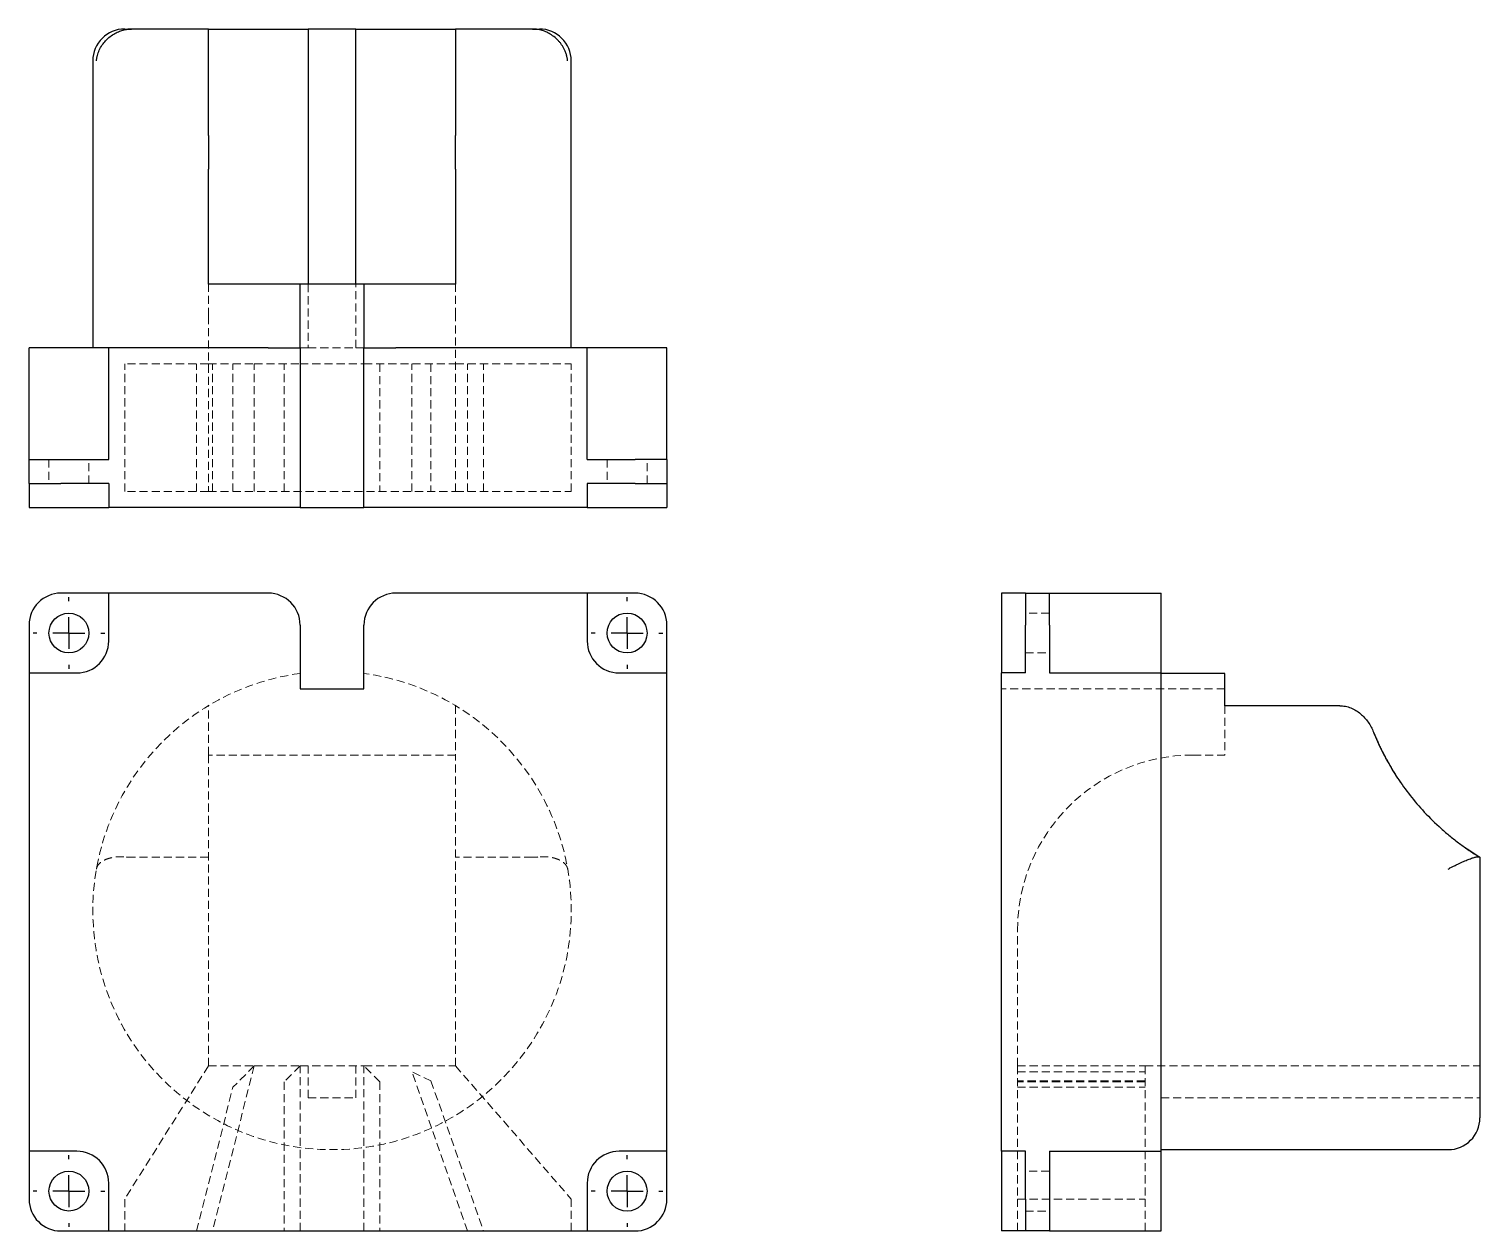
# Model space of a CAD drawing. Header units: millimetres. Extents: x 33 to 260, y 7 to 195.
import ezdxf

# ---------------------------------------------------------------- set-up
doc = ezdxf.new("R2010")
doc.units = ezdxf.units.MM
doc.linetypes.add('HIDDEN', pattern=[1.905, 1.27, -0.635])
doc.layers.add('10', color=7, linetype='Continuous')

# ---------------------------------------------------------------- blocks, each defined once
blk = doc.blocks.new('SW_CENTERMARKSYMBOL_0')
at = {"layer": '10', "color": 0}
for p, q in [((0, 5), (0, 5.625)), ((0, 0), (0, 2.5)), ((-5, 0), (-5.625, 0)), ((0, 0), (-2.5, 0)), ((0, 0), (0, -2.5)), ((0, 0), (2.5, 0)), ((5, 0), (5.625, 0)), ((0, -5), (0, -5.625))]:
    blk.add_line(p, q, dxfattribs=at)
blk = doc.blocks.new('SW_CENTERMARKSYMBOL_1')
at = {"layer": '10', "color": 0}
for p, q in [((0, 5), (0, 5.625)), ((0, 0), (0, 2.5)), ((-5, 0), (-5.625, 0)), ((0, 0), (-2.5, 0)), ((0, 0), (0, -2.5)), ((0, 0), (2.5, 0)), ((5, 0), (5.625, 0)), ((0, -5), (0, -5.625))]:
    blk.add_line(p, q, dxfattribs=at)
blk = doc.blocks.new('SW_CENTERMARKSYMBOL_2')
at = {"layer": '10', "color": 0}
for p, q in [((0, 5), (0, 5.625)), ((0, 0), (0, 2.5)), ((-5, 0), (-5.625, 0)), ((0, 0), (-2.5, 0)), ((0, 0), (0, -2.5)), ((0, 0), (2.5, 0)), ((5, 0), (5.625, 0)), ((0, -5), (0, -5.625))]:
    blk.add_line(p, q, dxfattribs=at)
blk = doc.blocks.new('SW_CENTERMARKSYMBOL_3')
at = {"layer": '10', "color": 0}
for p, q in [((0, 5), (0, 5.625)), ((0, 0), (0, 2.5)), ((-5, 0), (-5.625, 0)), ((0, 0), (-2.5, 0)), ((0, 0), (0, -2.5)), ((0, 0), (2.5, 0)), ((5, 0), (5.625, 0)), ((0, -5), (0, -5.625))]:
    blk.add_line(p, q, dxfattribs=at)

msp = doc.modelspace()

# ---------------------------------------------------------------- linework, layer by layer
at = {"color": 7, "linetype": 'Continuous', "lineweight": 25}
for p, q in [((48, 195.45), (49.09, 195.45)), ((61.12, 195.45), (49.09, 195.45)), ((61.12, 178.76), (61.12, 195.45)), ((61.12, 195.45), (76.75, 195.45)), ((76.75, 195.45), (76.75, 155.45)), ((84.25, 195.45), (76.75, 195.45)), ((84.25, 155.45), (84.25, 195.45)), ((84.25, 195.45), (99.87, 195.45)), ((111.91, 195.45), (99.87, 195.45)), ((99.87, 195.45), (99.87, 178.76)), ((111.91, 195.45), (113, 195.45)), ((43, 190.45), (43, 145.45)), ((118, 145.45), (118, 190.45)), ((61.12, 155.45), (61.12, 173.47)), ((99.87, 173.47), (99.87, 155.45)), ((75.5, 155.45), (61.12, 155.45)), ((75.5, 145.45), (75.5, 155.45)), ((85.5, 155.45), (75.5, 155.45)), ((99.87, 155.45), (85.5, 155.45)), ((85.5, 155.45), (85.5, 145.45)), ((33, 127.95), (33, 145.45)), ((40.5, 145.45), (33, 145.45)), ((45.5, 145.45), (40.5, 145.45)), ((70.5, 145.45), (45.5, 145.45)), ((45.5, 127.95), (45.5, 145.45)), ((70.5, 145.45), (75.5, 145.45)), ((75.5, 145.45), (75.5, 120.45)), ((85.5, 120.45), (85.5, 145.45)), ((85.5, 145.45), (90.5, 145.45)), ((120.5, 145.45), (90.5, 145.45)), ((120.5, 127.95), (120.5, 145.45)), ((125.5, 145.45), (120.5, 145.45)), ((133, 145.45), (125.5, 145.45)), ((133, 127.95), (133, 145.45)), ((33, 127.95), (38, 127.95)), ((33, 124.2), (33, 127.95)), ((38, 127.95), (45.5, 127.95)), ((120.5, 127.95), (128, 127.95)), ((133, 127.95), (128, 127.95)), ((133, 127.95), (133, 124.2)), ((33, 124.2), (38, 124.2)), ((33, 124.2), (33, 120.45)), ((45.5, 124.2), (38, 124.2)), ((45.5, 124.2), (45.5, 120.45)), ((128, 124.2), (120.5, 124.2)), ((120.5, 124.2), (120.5, 120.45)), ((128, 124.2), (133, 124.2)), ((133, 124.2), (133, 120.45)), ((33, 120.45), (40.5, 120.45)), ((40.5, 120.45), (45.5, 120.45)), ((70.5, 120.45), (45.5, 120.45)), ((75.5, 120.45), (70.5, 120.45)), ((75.5, 120.45), (85.5, 120.45)), ((90.5, 120.45), (85.5, 120.45)), ((120.5, 120.45), (90.5, 120.45)), ((120.5, 120.45), (125.5, 120.45)), ((125.5, 120.45), (133, 120.45)), ((45.5, 107), (38, 107)), ((45.5, 99.5), (45.5, 107)), ((70.5, 107), (45.5, 107)), ((120.5, 107), (90.5, 107)), ((120.5, 107), (120.5, 99.5)), ((128, 107), (120.5, 107)), ((189.2, 107), (185.45, 107)), ((185.45, 107), (185.45, 99.5)), ((189.2, 107), (189.2, 102)), ((189.2, 107), (192.95, 107)), ((192.95, 102), (192.95, 107)), ((192.95, 107), (210.45, 107)), ((210.45, 99.5), (210.45, 107)), ((33, 102), (33, 94.5)), ((75.5, 102), (75.5, 92)), ((85.5, 92), (85.5, 102)), ((133, 94.5), (133, 102)), ((189.2, 94.5), (189.2, 102)), ((192.95, 102), (192.95, 94.5)), ((185.45, 99.5), (185.45, 94.5)), ((210.45, 94.5), (210.45, 99.5)), ((33, 94.5), (33, 19.5)), ((33, 94.5), (40.5, 94.5)), ((125.5, 94.5), (133, 94.5)), ((133, 19.5), (133, 94.5)), ((185.45, 19.5), (185.45, 94.5)), ((189.2, 94.5), (185.45, 94.5)), ((192.95, 94.5), (210.45, 94.5)), ((210.45, 19.5), (210.45, 94.5)), ((220.45, 94.42), (210.45, 94.42)), ((220.45, 89.36), (220.45, 94.42)), ((75.5, 92), (85.5, 92)), ((238.47, 89.36), (220.45, 89.36)), ((260.45, 65.6), (260.45, 24.75)), ((40.5, 19.5), (33, 19.5)), ((33, 19.5), (33, 12)), ((133, 19.5), (125.5, 19.5)), ((133, 12), (133, 19.5)), ((189.2, 19.5), (185.45, 19.5)), ((185.45, 19.5), (185.45, 14.5)), ((189.2, 12), (189.2, 19.5)), ((192.95, 19.5), (192.95, 12)), ((192.95, 19.5), (210.45, 19.5)), ((210.45, 19.75), (255.45, 19.75)), ((210.45, 14.5), (210.45, 19.5)), ((45.5, 7), (45.5, 14.5)), ((120.5, 14.5), (120.5, 7)), ((185.45, 14.5), (185.45, 7)), ((210.45, 7), (210.45, 14.5)), ((189.2, 12), (189.2, 7)), ((192.95, 12), (192.95, 7)), ((38, 7), (45.5, 7)), ((45.5, 7), (120.5, 7)), ((120.5, 7), (128, 7)), ((189.2, 7), (185.45, 7)), ((192.95, 7), (189.2, 7)), ((192.95, 7), (210.45, 7))]:
    msp.add_line(p, q, dxfattribs=at)
at = {"color": 7, "linetype": 'HIDDEN', "lineweight": 18}
for p, q in [((61.12, 150.45), (61.12, 155.45)), ((76.75, 155.45), (76.75, 145.45)), ((84.25, 145.45), (84.25, 155.45)), ((99.87, 150.45), (99.87, 155.45)), ((61.12, 150.45), (61.12, 122.95)), ((99.87, 122.95), (99.87, 150.45)), ((76.75, 145.45), (75.5, 145.45)), ((76.75, 145.45), (84.25, 145.45)), ((85.5, 145.45), (84.25, 145.45)), ((61.12, 142.95), (48, 142.95)), ((48, 122.95), (48, 142.95)), ((59.25, 122.95), (59.25, 142.95)), ((61.12, 142.95), (68.31, 142.95)), ((61.75, 122.95), (61.75, 142.95)), ((64.96, 122.95), (64.96, 142.95)), ((68.31, 142.95), (75.5, 142.95)), ((68.31, 122.95), (68.31, 142.95)), ((73, 122.95), (73, 142.95)), ((75.5, 142.95), (85.5, 142.95)), ((85.5, 142.95), (99.87, 142.95)), ((88, 142.95), (88, 122.95)), ((93.01, 122.95), (93.01, 142.95)), ((96.01, 142.95), (96.01, 122.95)), ((99.87, 142.95), (118, 142.95)), ((101.75, 122.95), (101.75, 142.95)), ((104.25, 122.95), (104.25, 142.95)), ((118, 122.95), (118, 142.95)), ((36.12, 127.95), (36.12, 124.2)), ((42.38, 124.2), (42.38, 127.95)), ((123.62, 127.95), (123.62, 124.2)), ((129.88, 124.2), (129.88, 127.95)), ((61.12, 122.95), (48, 122.95)), ((61.12, 122.95), (99.87, 122.95)), ((99.87, 122.95), (118, 122.95)), ((192.95, 103.88), (189.2, 103.88)), ((189.2, 97.62), (192.95, 97.62)), ((220.45, 92), (185.45, 92)), ((61.12, 81.62), (61.12, 89.36)), ((99.87, 89.36), (99.87, 81.62)), ((220.45, 89.36), (220.45, 81.62)), ((99.87, 81.62), (61.12, 81.62)), ((61.12, 81.62), (61.12, 54.12)), ((99.87, 54.12), (99.87, 81.62)), ((215.45, 81.62), (220.45, 81.62)), ((61.12, 65.6), (49.09, 65.6)), ((111.91, 65.6), (99.87, 65.6)), ((61.12, 32.88), (61.12, 54.12)), ((99.87, 32.88), (99.87, 54.12)), ((187.95, 32.88), (187.95, 54.12)), ((61.12, 32.88), (48, 12)), ((61.12, 32.88), (68.31, 32.88)), ((68.31, 32.88), (61.75, 7)), ((68.31, 32.88), (64.96, 29.53)), ((68.31, 32.88), (75.5, 32.88)), ((75.5, 32.88), (73, 30.38)), ((75.5, 7), (75.5, 32.88)), ((75.5, 32.88), (85.5, 32.88)), ((76.75, 27.88), (76.75, 32.88)), ((84.25, 27.88), (84.25, 32.88)), ((88, 30.38), (85.5, 32.88)), ((85.5, 7), (85.5, 32.88)), ((85.5, 32.88), (99.87, 32.88)), ((101.75, 7), (93.01, 31.96)), ((96.01, 30.52), (93.01, 31.96)), ((99.87, 32.88), (118, 12)), ((187.95, 32.88), (187.95, 12)), ((187.95, 32.88), (207.95, 32.88)), ((187.95, 31.96), (207.95, 31.96)), ((207.95, 32.88), (207.95, 12)), ((207.95, 32.88), (260.45, 32.88)), ((73, 30.38), (73, 7)), ((88, 30.38), (88, 7)), ((96.01, 30.52), (104.25, 7)), ((207.95, 30.52), (187.95, 30.52)), ((207.95, 30.38), (187.95, 30.38)), ((59.25, 7), (64.96, 29.53)), ((76.75, 27.88), (84.25, 27.88)), ((187.95, 29.53), (207.95, 29.53)), ((210.45, 27.88), (260.45, 27.88)), ((192.95, 16.38), (189.2, 16.38)), ((48, 12), (48, 7)), ((118, 7), (118, 12)), ((187.95, 12), (207.95, 12)), ((187.95, 7), (187.95, 12)), ((207.95, 7), (207.95, 12)), ((189.2, 10.12), (192.95, 10.12))]:
    msp.add_line(p, q, dxfattribs=at)
at = {"color": 7, "linetype": 'Continuous', "lineweight": 25, "flags": 128}
for points in [[(243.76, 85.21), (244.72, 83.03), (245.63, 81.22)], [(257.95, 67.24), (258.45, 66.89), (260.45, 65.6)]]:
    msp.add_lwpolyline(points, dxfattribs=at)
at = {"color": 7, "linetype": 'Continuous', "lineweight": 25}
for centre, radius in [((39.25, 100.75), 3.12), ((126.75, 100.75), 3.13), ((39.25, 13.25), 3.12), ((126.75, 13.25), 3.13)]:
    msp.add_circle(centre, radius, dxfattribs=at)
for centre, radius, start, end in [((48, 190.45), 5, 90, 180), ((113, 190.45), 5, 0, 90), ((38, 102), 5, 90, 180), ((70.5, 102), 5, 0, 90), ((90.5, 102), 5, 90, 180), ((128, 102), 5, 0, 90), ((40.5, 99.5), 5, 270, 0), ((125.5, 99.5), 5, 180, 270), ((281.45, 100.38), 40.62, 208.5731, 214.6538), ((255.45, 24.75), 5, 270, 0), ((40.5, 14.5), 5, 0, 90), ((125.5, 14.5), 5, 90, 180), ((38, 12), 5, 180, 270), ((128, 12), 5, 270, 0)]:
    msp.add_arc(centre, radius, start, end, dxfattribs=at)
at = {"color": 7, "linetype": 'HIDDEN', "lineweight": 18}
for centre, radius, start, end in [((80.5, 57.25), 37.5, 97.6623, 82.3377), ((215.45, 54.12), 27.5, 90, 180)]:
    msp.add_arc(centre, radius, start, end, dxfattribs=at)
at = {"color": 7, "linetype": 'Continuous', "lineweight": 25}
for points, knots in [([(43.57, 190.45), (43.58, 190.52), (43.59, 190.66), (43.62, 190.87), (43.67, 191.08), (43.73, 191.36), (43.84, 191.71), (44.07, 192.27), (44.44, 192.92), (45.01, 193.64), (45.68, 194.26), (46.32, 194.68), (46.82, 194.94), (47.19, 195.1), (47.55, 195.22), (47.91, 195.32), (48.14, 195.36), (48.26, 195.38)], [0, 0, 0, 0, 0.031364, 0.062736, 0.094115, 0.125498, 0.188178, 0.250337, 0.385571, 0.500065, 0.631789, 0.749906, 0.803087, 0.854622, 0.904575, 0.953012, 1, 1, 1, 1]), ([(117.43, 190.45), (117.43, 190.52), (117.41, 190.65), (117.38, 190.86), (117.33, 191.09), (117.27, 191.33), (117.2, 191.58), (117.1, 191.84), (116.97, 192.15), (116.79, 192.5), (116.56, 192.89), (116.3, 193.26), (115.89, 193.74), (115.31, 194.26), (114.67, 194.69), (114.18, 194.94), (113.81, 195.1), (113.45, 195.22), (113.09, 195.32), (112.85, 195.36), (112.74, 195.38)], [0, 0, 0, 0, 0.029299, 0.060685, 0.094204, 0.129895, 0.167793, 0.207924, 0.250303, 0.312372, 0.375197, 0.438818, 0.500186, 0.634953, 0.749966, 0.803368, 0.855124, 0.905172, 0.95347, 1, 1, 1, 1]), ([(61.12, 178.76), (61.12, 178.54), (61.12, 178.26), (61.12, 177.76), (61.12, 177.57), (61.12, 177.17), (61.12, 176.96), (61.12, 176.51), (61.12, 176.27), (61.12, 175.76), (61.12, 175.49), (61.12, 174.94), (61.12, 174.65), (61.12, 174.07), (61.12, 173.77), (61.12, 173.47)], [0, 0, 0, 0, 0.25, 0.25, 0.375, 0.375, 0.5, 0.5, 0.625, 0.625, 0.75, 0.75, 0.875, 0.875, 1, 1, 1, 1]), ([(99.87, 173.47), (99.87, 173.77), (99.87, 174.06), (99.87, 174.64), (99.87, 174.93), (99.87, 175.48), (99.87, 175.75), (99.87, 176.26), (99.87, 176.5), (99.87, 176.95), (99.87, 177.17), (99.87, 177.56), (99.87, 177.75), (99.87, 178.26), (99.87, 178.54), (99.87, 178.76)], [0, 0, 0, 0, 0.125, 0.125, 0.25, 0.25, 0.375, 0.375, 0.5, 0.5, 0.625, 0.625, 0.75, 0.75, 1, 1, 1, 1]), ([(238.47, 89.36), (238.77, 89.36), (239.06, 89.33), (239.64, 89.21), (239.93, 89.13), (240.48, 88.9), (240.75, 88.77), (241.26, 88.46), (241.5, 88.29), (241.95, 87.9), (242.17, 87.7), (242.56, 87.26), (242.75, 87.02), (243.26, 86.29), (243.54, 85.76), (243.76, 85.21)], [0, 0, 0, 0, 0.125, 0.125, 0.25, 0.25, 0.375, 0.375, 0.5, 0.5, 0.625, 0.625, 0.75, 0.75, 1, 1, 1, 1]), ([(243.76, 85.21), (243.8, 85.11), (243.88, 84.91), (244.01, 84.61), (244.14, 84.31), (244.27, 83.99), (244.42, 83.68), (244.56, 83.35), (244.72, 83.03), (244.87, 82.69), (245.04, 82.36), (245.21, 82.01), (245.39, 81.67), (245.57, 81.32), (245.76, 80.96), (246.36, 79.89), (247.49, 78), (249.42, 75.31), (251.71, 72.62), (253.87, 70.5), (255.77, 68.88), (256.98, 67.93), (257.99, 67.2), (258.76, 66.67), (259.56, 66.15), (260.11, 65.81), (260.38, 65.64)], [0, 0, 0, 0, 0.018066, 0.03607, 0.054018, 0.071916, 0.08977, 0.107586, 0.12537, 0.143129, 0.160869, 0.178597, 0.196318, 0.214039, 0.231766, 0.249506, 0.373918, 0.500202, 0.621518, 0.749239, 0.81057, 0.874451, 0.904614, 0.935589, 0.967381, 1, 1, 1, 1]), ([(255.45, 63.75), (255.52, 63.78), (255.65, 63.86), (255.86, 63.97), (256.09, 64.08), (256.33, 64.2), (256.58, 64.32), (256.84, 64.45), (257.15, 64.6), (257.5, 64.77), (257.89, 64.94), (258.26, 65.1), (258.74, 65.29), (259.26, 65.49), (259.69, 65.61), (259.94, 65.66), (260.1, 65.68), (260.22, 65.68), (260.32, 65.67), (260.36, 65.65), (260.38, 65.64)], [0, 0, 0, 0, 0.029299, 0.060685, 0.094204, 0.129895, 0.167793, 0.207924, 0.250303, 0.312372, 0.375197, 0.438818, 0.500186, 0.634953, 0.749966, 0.803368, 0.855124, 0.905172, 0.95347, 1, 1, 1, 1])]:
    msp.add_open_spline(points, degree=3, knots=knots, dxfattribs=at)
for points in [[(49.09, 195.45), (48.81, 195.45), (48.54, 195.43), (48.26, 195.38)], [(112.74, 195.38), (112.46, 195.43), (112.19, 195.45), (111.91, 195.45)], [(260.38, 65.64), (260.43, 65.61), (260.45, 65.6), (260.45, 65.6)]]:
    msp.add_open_spline(points, degree=3, dxfattribs=at)
at = {"color": 7, "linetype": 'HIDDEN', "lineweight": 18}
for points, knots in [([(43.57, 63.75), (43.58, 63.79), (43.59, 63.86), (43.62, 63.97), (43.67, 64.08), (43.73, 64.22), (43.84, 64.39), (44.07, 64.66), (44.44, 64.95), (45.01, 65.26), (45.68, 65.48), (46.32, 65.61), (46.82, 65.66), (47.19, 65.68), (47.55, 65.68), (47.91, 65.67), (48.14, 65.65), (48.26, 65.64)], [0, 0, 0, 0, 0.031364, 0.062736, 0.094115, 0.125498, 0.188178, 0.250337, 0.385571, 0.500065, 0.631789, 0.749906, 0.803087, 0.854622, 0.904575, 0.953012, 1, 1, 1, 1]), ([(117.43, 63.75), (117.43, 63.78), (117.41, 63.86), (117.38, 63.97), (117.33, 64.08), (117.27, 64.2), (117.2, 64.32), (117.1, 64.45), (116.97, 64.6), (116.79, 64.77), (116.56, 64.94), (116.3, 65.1), (115.89, 65.29), (115.31, 65.49), (114.67, 65.61), (114.18, 65.66), (113.81, 65.68), (113.45, 65.68), (113.09, 65.67), (112.85, 65.65), (112.74, 65.64)], [0, 0, 0, 0, 0.029299, 0.060685, 0.094204, 0.129895, 0.167793, 0.207924, 0.250303, 0.312372, 0.375197, 0.438818, 0.500186, 0.634953, 0.749966, 0.803368, 0.855124, 0.905172, 0.95347, 1, 1, 1, 1])]:
    msp.add_open_spline(points, degree=3, knots=knots, dxfattribs=at)
for points in [[(49.09, 65.6), (48.81, 65.6), (48.54, 65.61), (48.26, 65.64)], [(112.74, 65.64), (112.46, 65.61), (112.19, 65.6), (111.91, 65.6)]]:
    msp.add_open_spline(points, degree=3, dxfattribs=at)

# ---------------------------------------------------------------- block references
at = {"layer": '10'}
for name, p in [('SW_CENTERMARKSYMBOL_2', (39.25, 100.75)), ('SW_CENTERMARKSYMBOL_1', (126.75, 100.75)), ('SW_CENTERMARKSYMBOL_0', (39.25, 13.25)), ('SW_CENTERMARKSYMBOL_3', (126.75, 13.25))]:
    msp.add_blockref(name, p, dxfattribs=at)

doc.saveas('drawing.dxf')
